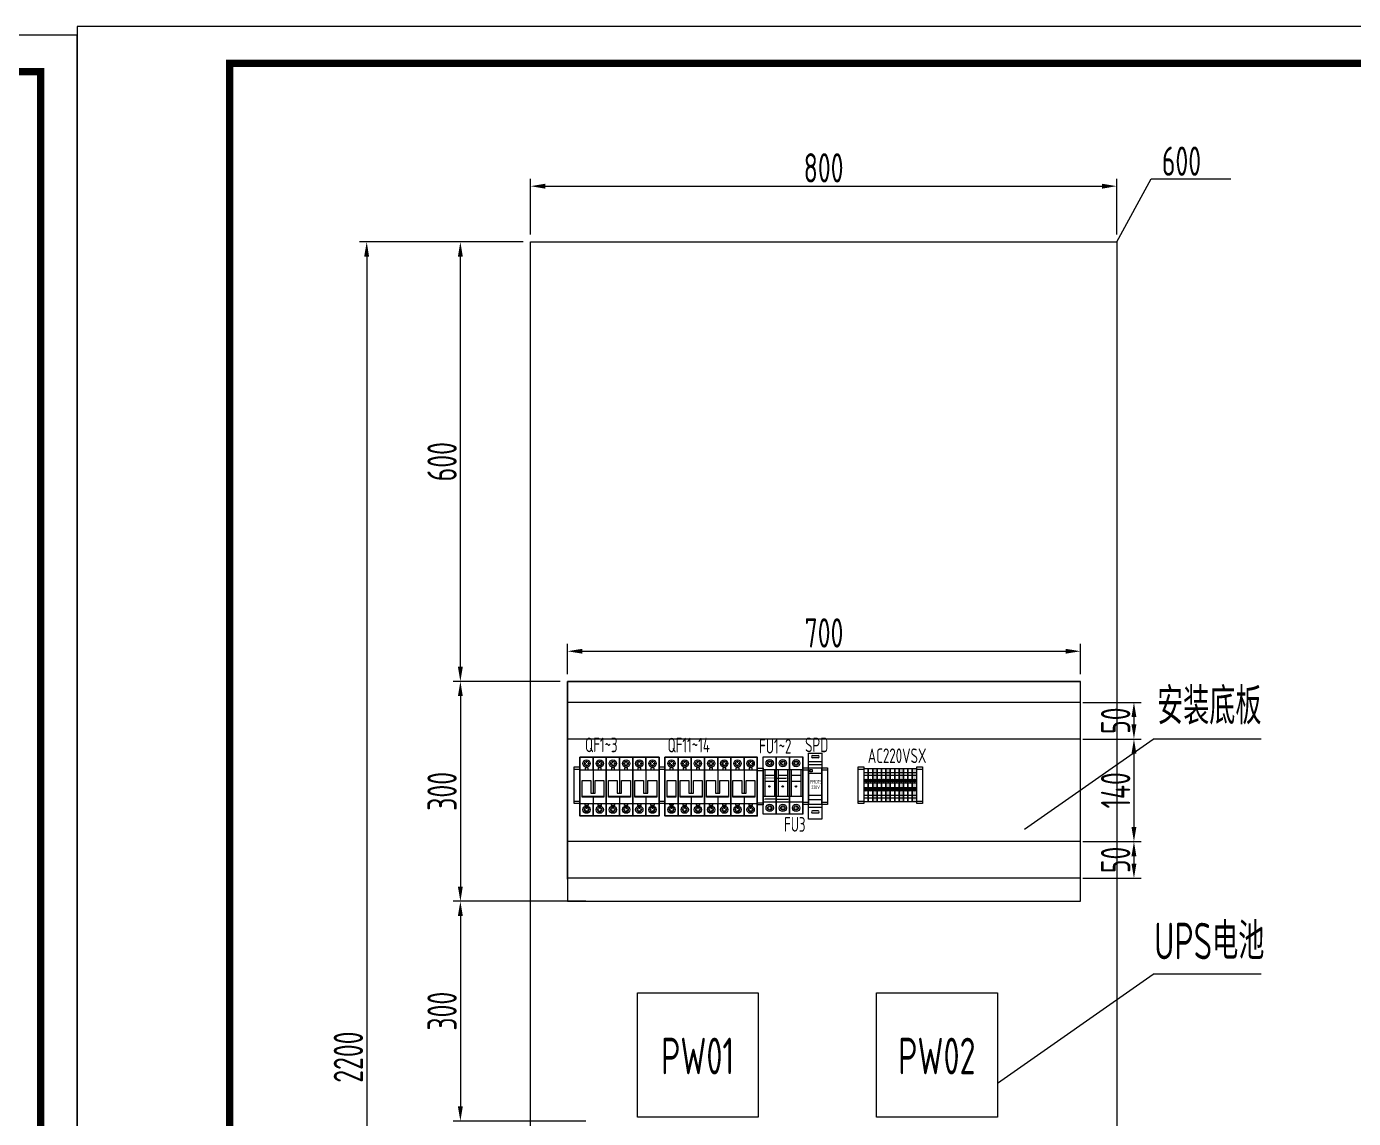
# Model space of a CAD drawing. Header units: millimetres. Extents: x 30557 to 235556, y -116603 to -73383.
# Drawn here: x 38804 to 40615, y -100901 to -99411 of the extents above; entities that cross this region are included whole.
import ezdxf
from ezdxf.enums import TextEntityAlignment as Align

# ---------------------------------------------------------------- set-up
doc = ezdxf.new("R2010")
doc.units = ezdxf.units.MM
for name, color, linetype in [('1', 3, 'Continuous'), ('AXIS', 4, 'Continuous'), ('文本层', 2, 'Continuous')]:
    doc.layers.add(name, color=color, linetype=linetype)
doc.layers.add('_0', color=7, linetype='Continuous', lineweight=25)
doc.layers.add('_Drawing', color=7, linetype='Continuous', lineweight=25)
doc.styles.add('supcon', font='sceie.shx', dxfattribs={"width": 0.75, "height": 40, "bigfont": 'sceic.shx'})
doc.dimstyles.new('supcon', dxfattribs={"dimtxt": 20, "dimasz": 20, "dimexe": 10, "dimexo": 10, "dimgap": 5, "dimtad": 1, "dimtoh": 1, "dimdec": 0, "dimzin": 0, "dimdsep": 46, "dimtxsty": 'supcon', "dimcen": 0.09, "dimclrd": 2, "dimclre": 2, "dimclrt": 2, "dimadec": 0, "dimazin": 0, "dimtfac": 1, "dimtdec": 0, "dimtofl": 0, "dimtmove": 0, "dimatfit": 3, "dimfxl": 1, "dimtolj": 1, "dimtzin": 0, "dimarcsym": 0})

# ---------------------------------------------------------------- blocks, each defined once
blk = doc.blocks.new('supcon图框')
at = {"linetype": 'Continuous'}
for p, q in [((6145.7, 4361.7), (1987.7, 4361.7)), ((1987.7, 4361.7), (1987.7, 1421.7)), ((6145.7, 1421.7), (6145.7, 4361.7))]:
    blk.add_line(p, q, dxfattribs=at)
at = {"linetype": 'Continuous', "const_width": 10}
blk.add_lwpolyline([(2195.7, 4311.7), (6095.7, 4311.7), (6095.7, 1471.7), (2195.7, 1471.7)], close=True, dxfattribs=at)
blk = doc.blocks.new('*D287')
at = {"layer": '_Drawing', "color": 2, "linetype": 'Continuous', "lineweight": -2}
for p, q in [((39481.8, -99705.1), (39258.1, -99705.1)), ((39268.1, -99725.1), (39268.1, -101885)), ((39481.8, -101905), (39258.1, -101905))]:
    blk.add_line(p, q, dxfattribs=at)
at = {"layer": '_Drawing', "color": 2}
for points in [[(39271.4, -99725.1), (39264.7, -99725.1), (39268.1, -99705.1)], [(39264.7, -101885), (39271.4, -101885), (39268.1, -101905)]]:
    blk.add_solid(points, dxfattribs=at)
at = {"layer": 'DEFPOINTS', "color": 0}
for p in [(39491.8, -99705.1), (39268.1, -101905), (39491.8, -101905)]:
    blk.add_point(p, dxfattribs=at)
at = {"layer": '_Drawing', "color": 2, "insert": (39243.1, -100817.7), "char_height": 40, "attachment_point": 5, "rotation": 90, "style": 'supcon'}
blk.add_mtext('\\A1;2200', dxfattribs=at)
blk = doc.blocks.new('*D288')
at = {"layer": '_Drawing', "color": 2, "linetype": 'Continuous', "lineweight": -2}
for p, q in [((39491.8, -99695.1), (39491.8, -99619.1)), ((39511.8, -99629.1), (40271.8, -99629.1)), ((40291.8, -99695.1), (40291.8, -99619.1))]:
    blk.add_line(p, q, dxfattribs=at)
at = {"layer": '_Drawing', "color": 2}
for points in [[(39511.8, -99625.8), (39511.8, -99632.5), (39491.8, -99629.1)], [(40271.8, -99632.5), (40271.8, -99625.8), (40291.8, -99629.1)]]:
    blk.add_solid(points, dxfattribs=at)
at = {"layer": 'DEFPOINTS', "color": 0}
for p in [(40291.8, -99629.1), (39491.8, -99705.1), (40291.8, -99705.1)]:
    blk.add_point(p, dxfattribs=at)
at = {"layer": '_Drawing', "color": 2, "insert": (39891.8, -99604.1), "char_height": 40, "attachment_point": 5, "style": 'supcon'}
blk.add_mtext('\\A1;800', dxfattribs=at)
blk = doc.blocks.new('*D292')
at = {"color": 2, "lineweight": -2}
for p, q in [((39481.8, -99705.1), (39386, -99705.1)), ((39396, -100285), (39396, -99725.1)), ((39532.3, -100305), (39386, -100305))]:
    blk.add_line(p, q, dxfattribs=at)
at = {"color": 2}
for points in [[(39399.3, -99725.1), (39392.6, -99725.1), (39396, -99705.1)], [(39392.6, -100285), (39399.3, -100285), (39396, -100305)]]:
    blk.add_solid(points, dxfattribs=at)
at = {"layer": 'DEFPOINTS', "color": 0}
for p in [(39396, -99705.1), (39491.8, -99705.1), (39542.3, -100305)]:
    blk.add_point(p, dxfattribs=at)
at = {"color": 2, "insert": (39371, -100005.1), "char_height": 40, "attachment_point": 5, "rotation": 90, "style": 'supcon'}
blk.add_mtext('\\A1;600', dxfattribs=at)
blk = doc.blocks.new('2P空开')
at = {"ltscale": 100}
for p, q in [((6397.4, 37021.3), (6397.4, 36972.3)), ((6397.4, 37021.3), (6397.4, 36972.3)), ((6397.4, 37021.3), (6397.4, 36972.3)), ((6397.4, 37021.3), (6397.4, 36972.3)), ((6397.4, 37021.3), (6397.4, 36972.3)), ((6415.4, 37021.3), (6415.4, 36941.3)), ((6415.4, 37021.3), (6415.4, 36941.3)), ((6415.4, 37021.3), (6415.4, 36941.3)), ((6415.4, 37021.3), (6415.4, 36941.3)), ((6379.4, 37004.3), (6397.4, 37004.3)), ((6385.4, 37012.8), (6387.2, 37012.8)), ((6388.4, 37013.9), (6388.4, 37015.8)), ((6388.4, 37009.8), (6388.4, 37011.6)), ((6389.5, 37012.8), (6391.4, 37012.8)), ((6397.4, 37004.3), (6415.4, 37004.3)), ((6403.4, 37012.8), (6405.2, 37012.8)), ((6406.4, 37013.9), (6406.4, 37015.8)), ((6406.4, 37009.8), (6406.4, 37011.6)), ((6407.5, 37012.8), (6409.4, 37012.8)), ((6397.4, 36966.9), (6397.4, 36941.3)), ((6397.4, 36966.9), (6397.4, 36941.3)), ((6397.4, 36966.9), (6397.4, 36941.3)), ((6397.4, 36966.9), (6397.4, 36941.3)), ((6397.4, 36966.9), (6397.4, 36941.3)), ((6379.4, 36958.3), (6397.4, 36958.3)), ((6385.4, 36949.8), (6387.2, 36949.8)), ((6388.4, 36958.3), (6393.5, 36958.3)), ((6388.4, 36952.8), (6388.4, 36950.9)), ((6388.4, 36948.6), (6388.4, 36946.8)), ((6389.5, 36949.8), (6391.4, 36949.8)), ((6397.4, 36958.3), (6415.4, 36958.3)), ((6403.4, 36949.8), (6405.2, 36949.8)), ((6406.4, 36958.3), (6411.5, 36958.3)), ((6406.4, 36952.8), (6406.4, 36950.9)), ((6406.4, 36948.6), (6406.4, 36946.8)), ((6407.5, 36949.8), (6409.4, 36949.8))]:
    blk.add_line(p, q, dxfattribs=at)
for p, q in [((6382.2, 36989.4), (6394.2, 36989.4)), ((6382.2, 36966.9), (6382.2, 36989.4)), ((6394.2, 36989.4), (6394.2, 36972.3)), ((6400.2, 36989.4), (6412.2, 36989.4)), ((6400.2, 36972.3), (6400.2, 36989.4)), ((6412.2, 36989.4), (6412.2, 36966.9)), ((6382.2, 36968), (6397.4, 36968)), ((6397.4, 36966.9), (6382.2, 36966.9)), ((6394.2, 36972.3), (6397.4, 36972.3)), ((6397.4, 36972.3), (6400.2, 36972.3)), ((6397.4, 36968), (6412.2, 36968)), ((6412.2, 36966.9), (6397.4, 36966.9))]:
    blk.add_line(p, q)
at = {"lineweight": 30}
for points in [[(6397.4, 36941.3), (6379.4, 36941.3), (6379.4, 37021.3), (6397.4, 37021.3)], [(6397.4, 37021.3), (6415.4, 37021.3), (6415.4, 36941.3), (6397.4, 36941.3)]]:
    blk.add_lwpolyline(points, dxfattribs=at)
at = {"ltscale": 100}
for points in [[(6397.4, 37004.3), (6397.4, 37021.3), (6379.4, 37021.3), (6379.4, 37004.3)], [(6397.4, 37004.3), (6397.4, 37021.3)], [(6397.4, 37021.3), (6397.4, 37004.3)], [(6415.4, 37004.3), (6415.4, 37021.3), (6397.4, 37021.3), (6397.4, 37004.3)], [(6379.4, 36958.3), (6379.4, 36941.3), (6397.4, 36941.3), (6397.4, 36958.3)], [(6397.4, 36958.3), (6397.4, 36941.3)], [(6397.4, 36941.3), (6397.4, 36958.3)], [(6397.4, 36958.3), (6397.4, 36941.3), (6415.4, 36941.3), (6415.4, 36958.3)]]:
    blk.add_lwpolyline(points, dxfattribs=at)
at = {"ltscale": 100, "const_width": 1}
for points in [[(6385.4, 37012.8), (6387.2, 37012.8)], [(6388.4, 37013.9), (6388.4, 37015.8)], [(6388.4, 37009.8), (6388.4, 37011.6)], [(6389.5, 37012.8), (6391.4, 37012.8)], [(6403.4, 37012.8), (6405.2, 37012.8)], [(6406.4, 37013.9), (6406.4, 37015.8)], [(6406.4, 37009.8), (6406.4, 37011.6)], [(6407.5, 37012.8), (6409.4, 37012.8)], [(6385.4, 36949.8), (6387.2, 36949.8)], [(6388.4, 36952.8), (6388.4, 36950.9)], [(6388.4, 36948.6), (6388.4, 36946.8)], [(6389.5, 36949.8), (6391.4, 36949.8)], [(6403.4, 36949.8), (6405.2, 36949.8)], [(6406.4, 36952.8), (6406.4, 36950.9)], [(6406.4, 36948.6), (6406.4, 36946.8)], [(6407.5, 36949.8), (6409.4, 36949.8)]]:
    blk.add_lwpolyline(points, dxfattribs=at)
at = {"ltscale": 100}
for points in [[(6386.3, 37004.3), (6390.5, 37004.3), (6390.5, 37006.8), (6386.3, 37006.8)], [(6404.3, 37004.3), (6408.5, 37004.3), (6408.5, 37006.8), (6404.3, 37006.8)], [(6386.3, 36958.3), (6390.5, 36958.3), (6390.5, 36955.7), (6386.3, 36955.7)], [(6404.3, 36958.3), (6408.5, 36958.3), (6408.5, 36955.7), (6404.3, 36955.7)]]:
    blk.add_lwpolyline(points, close=True, dxfattribs=at)
for centre, radius in [((6388.4, 37012.8), 5), ((6388.4, 37012.8), 3), ((6406.4, 37012.8), 5), ((6406.4, 37012.8), 3), ((6388.4, 36949.8), 5), ((6388.4, 36949.8), 3), ((6406.4, 36949.8), 5), ((6406.4, 36949.8), 3)]:
    blk.add_circle(centre, radius, dxfattribs=at)
at = {"layer": '1'}
for points in [[(6379.4, 37021.3), (6397.4, 37021.3)], [(6397.4, 37021.3), (6415.4, 37021.3)], [(6397.4, 37021.3), (6397.4, 37021.3)]]:
    blk.add_lwpolyline(points, dxfattribs=at)
at = {"layer": '_0'}
for points in [[(6397.4, 36941.3), (6379.4, 36941.3), (6379.4, 37021.3), (6397.4, 37021.3)], [(6397.4, 37021.3), (6415.4, 37021.3), (6415.4, 36941.3), (6397.4, 36941.3)]]:
    blk.add_lwpolyline(points, dxfattribs=at)
at = {"layer": 'AXIS', "linetype": 'ByBlock'}
blk.add_line((6379.4, 37021.3), (6397.4, 37021.3), dxfattribs=at)
blk = doc.blocks.new('1P空开')
at = {"ltscale": 100}
for p, q in [((6471.5, 37008.8), (6473.4, 37008.8)), ((6474.5, 37010), (6474.5, 37011.8)), ((6474.5, 37005.8), (6474.5, 37007.7)), ((6475.7, 37008.8), (6477.5, 37008.8)), ((6483.5, 37017.3), (6483.5, 36954.3)), ((6483.5, 37017.3), (6483.5, 36954.3)), ((6483.5, 37017.3), (6483.5, 36954.3)), ((6483.5, 37017.3), (6483.5, 36954.3)), ((6483.5, 37017.3), (6483.5, 36954.3)), ((6465.5, 37000.3), (6483.5, 37000.3)), ((6465.5, 36954.3), (6483.5, 36954.3)), ((6474.5, 36954.3), (6479.7, 36954.3)), ((6474.5, 36948.8), (6474.5, 36947)), ((6471.5, 36945.8), (6473.4, 36945.8)), ((6474.5, 36944.7), (6474.5, 36942.8)), ((6475.7, 36945.8), (6477.5, 36945.8))]:
    blk.add_line(p, q, dxfattribs=at)
for p, q in [((6468.4, 36985.4), (6480.4, 36985.4)), ((6468.4, 36963), (6468.4, 36985.4)), ((6480.4, 36985.4), (6480.4, 36963)), ((6468.4, 36964.1), (6480.4, 36964.1)), ((6480.4, 36963), (6468.4, 36963))]:
    blk.add_line(p, q)
at = {"lineweight": 30}
blk.add_lwpolyline([(6483.5, 36937.3), (6465.5, 36937.3), (6465.5, 37017.3), (6483.5, 37017.3)], dxfattribs=at)
at = {"ltscale": 100}
for points in [[(6483.5, 37000.3), (6483.5, 37017.3), (6465.5, 37017.3), (6465.5, 37000.3)], [(6483.5, 37000.3), (6483.5, 37017.3)], [(6483.5, 37017.3), (6483.5, 37000.3)], [(6465.5, 36954.3), (6465.5, 36937.3), (6483.5, 36937.3), (6483.5, 36954.3)], [(6483.5, 36954.3), (6483.5, 36937.3)], [(6483.5, 36937.3), (6483.5, 36954.3)]]:
    blk.add_lwpolyline(points, dxfattribs=at)
at = {"ltscale": 100, "const_width": 1}
for points in [[(6471.5, 37008.8), (6473.4, 37008.8)], [(6474.5, 37010), (6474.5, 37011.8)], [(6474.5, 37005.8), (6474.5, 37007.7)], [(6475.7, 37008.8), (6477.5, 37008.8)], [(6474.5, 36948.8), (6474.5, 36947)], [(6471.5, 36945.8), (6473.4, 36945.8)], [(6474.5, 36944.7), (6474.5, 36942.8)], [(6475.7, 36945.8), (6477.5, 36945.8)]]:
    blk.add_lwpolyline(points, dxfattribs=at)
at = {"ltscale": 100}
for points in [[(6472.4, 37000.3), (6476.6, 37000.3), (6476.6, 37002.9), (6472.4, 37002.9)], [(6472.4, 36954.3), (6476.6, 36954.3), (6476.6, 36951.8), (6472.4, 36951.8)]]:
    blk.add_lwpolyline(points, close=True, dxfattribs=at)
for centre, radius in [((6474.5, 37008.8), 5), ((6474.5, 37008.8), 3), ((6474.5, 36945.8), 5), ((6474.5, 36945.8), 3)]:
    blk.add_circle(centre, radius, dxfattribs=at)
at = {"layer": '1'}
for points in [[(6465.5, 37017.3), (6483.5, 37017.3)], [(6483.5, 37017.3), (6483.5, 37017.3)]]:
    blk.add_lwpolyline(points, dxfattribs=at)
at = {"layer": '_0'}
blk.add_lwpolyline([(6483.5, 36937.3), (6465.5, 36937.3), (6465.5, 37017.3), (6483.5, 37017.3)], dxfattribs=at)
at = {"layer": 'AXIS', "linetype": 'ByBlock'}
blk.add_line((6465.5, 37017.3), (6483.5, 37017.3), dxfattribs=at)
blk = doc.blocks.new('固定块')
for p, q in [((516096.3, 339845.1), (516104.3, 339845.1)), ((516096.3, 339795.1), (516096.3, 339845.1)), ((516096.3, 339842.1), (516104.3, 339842.1)), ((516104.3, 339845.1), (516104.3, 339795.1)), ((516096.3, 339798.1), (516104.3, 339798.1)), ((516104.3, 339795.1), (516096.3, 339795.1))]:
    blk.add_line(p, q)
blk = doc.blocks.new('SAKDU2.5')
at = {"color": 253}
for p, q in [((516132.1, 339835.7), (516138.1, 339835.7)), ((516132.1, 339832.2), (516138.1, 339832.2)), ((516132.1, 339821.4), (516138.1, 339821.4)), ((516133.4, 339824.8), (516136.8, 339824.8)), ((516133.4, 339824.5), (516136.8, 339824.5)), ((516132.1, 339815.4), (516138.1, 339815.4)), ((516132.1, 339804.7), (516138.1, 339804.7)), ((516132.1, 339801.2), (516138.1, 339801.2)), ((516133.4, 339812.3), (516136.8, 339812.3)), ((516133.4, 339812), (516136.8, 339812))]:
    blk.add_line(p, q, dxfattribs=at)
at = {"color": 253, "lineweight": -3}
blk.add_lwpolyline([(516132.1, 339796.2), (516138.1, 339796.2), (516138.1, 339840.7), (516132.1, 339840.7)], close=True, dxfattribs=at)
at = {"color": 253}
for centre, radius in [((516135.1, 339824.7), 2), ((516135.1, 339824.7), 1.7), ((516135.1, 339812.2), 2), ((516135.1, 339812.2), 1.7)]:
    blk.add_circle(centre, radius, dxfattribs=at)
blk = doc.blocks.new('SAKPE2.5')
h = blk.add_hatch(color=102)
h.dxf.hatch_style = 1
h.paths.add_polyline_path([(516130.2, 339840.7), (516127.2, 339840.7), (516127.2, 339835.7), (516130.2, 339835.7)])
h.paths.add_polyline_path([(516130.2, 339835.7), (516127.2, 339835.7), (516127.2, 339832.2), (516130.2, 339832.2)])
h.paths.add_polyline_path([(516130.2, 339832.2), (516127.2, 339832.2), (516127.2, 339821.4), (516130.2, 339821.4), (516130.2, 339822.7, -0.414214), (516128.2, 339824.7, -0.414214), (516130.2, 339826.7)])
h.paths.add_polyline_path([(516130.2, 339821.4), (516127.2, 339821.4), (516127.2, 339815.4), (516130.2, 339815.4)])
h.paths.add_polyline_path([(516130.2, 339814.2), (516130.2, 339815.4), (516127.2, 339815.4), (516127.2, 339804.7), (516130.2, 339804.7), (516130.2, 339810.2, -0.414214), (516128.2, 339812.2, -0.414214)])
h.paths.add_polyline_path([(516130.2, 339804.7), (516127.2, 339804.7), (516127.2, 339801.2), (516130.2, 339801.2)])
h.paths.add_polyline_path([(516130.2, 339801.2), (516127.2, 339801.2), (516127.2, 339796.2), (516130.2, 339796.2)])
h = blk.add_hatch(color=2)
h.dxf.hatch_style = 1
h.paths.add_polyline_path([(516133.2, 339840.7), (516130.2, 339840.7), (516130.2, 339835.7), (516133.2, 339835.7)])
h.paths.add_polyline_path([(516133.2, 339835.7), (516130.2, 339835.7), (516130.2, 339832.2), (516133.2, 339832.2)])
h.paths.add_polyline_path([(516133.2, 339832.2), (516130.2, 339832.2), (516130.2, 339826.7, -0.414214), (516132.2, 339824.7, -0.414214), (516130.2, 339822.7), (516130.2, 339821.4), (516133.2, 339821.4)])
h.paths.add_polyline_path([(516133.2, 339821.4), (516130.2, 339821.4), (516130.2, 339815.4), (516133.2, 339815.4)])
h.paths.add_polyline_path([(516133.2, 339815.4), (516130.2, 339815.4), (516130.2, 339814.2, -0.414214), (516132.2, 339812.2, -0.414214), (516130.2, 339810.2), (516130.2, 339804.7), (516133.2, 339804.7)])
h.paths.add_polyline_path([(516133.2, 339804.7), (516130.2, 339804.7), (516130.2, 339801.2), (516133.2, 339801.2)])
h.paths.add_polyline_path([(516133.2, 339801.2), (516130.2, 339801.2), (516130.2, 339796.2), (516133.2, 339796.2)])
for p, q in [((516127.2, 339835.7), (516133.2, 339835.7)), ((516127.2, 339832.2), (516133.2, 339832.2)), ((516127.2, 339821.4), (516133.2, 339821.4)), ((516128.6, 339824.8), (516131.9, 339824.8)), ((516128.6, 339824.5), (516131.9, 339824.5)), ((516127.2, 339815.4), (516133.2, 339815.4)), ((516127.2, 339804.7), (516133.2, 339804.7)), ((516127.2, 339801.2), (516133.2, 339801.2)), ((516128.6, 339812.3), (516131.9, 339812.3)), ((516128.6, 339812), (516131.9, 339812))]:
    blk.add_line(p, q)
at = {"lineweight": -3}
blk.add_lwpolyline([(516127.2, 339796.2), (516133.2, 339796.2), (516133.2, 339840.7), (516127.2, 339840.7)], close=True, dxfattribs=at)
for centre, radius in [((516130.2, 339824.7), 2), ((516130.2, 339824.7), 1.7), ((516130.2, 339812.2), 2), ((516130.2, 339812.2), 1.7)]:
    blk.add_circle(centre, radius)
blk = doc.blocks.new('*D296')
at = {"color": 2, "lineweight": -2}
for p, q in [((39532.3, -100305), (39386, -100305)), ((39396, -100325), (39396, -100585)), ((39532.3, -100605), (39386, -100605))]:
    blk.add_line(p, q, dxfattribs=at)
at = {"color": 2}
for points in [[(39399.3, -100325), (39392.6, -100325), (39396, -100305)], [(39392.6, -100585), (39399.3, -100585), (39396, -100605)]]:
    blk.add_solid(points, dxfattribs=at)
at = {"layer": 'DEFPOINTS', "color": 0}
for p in [(39542.3, -100305), (39396, -100605), (39542.3, -100605)]:
    blk.add_point(p, dxfattribs=at)
at = {"color": 2, "insert": (39371, -100455), "char_height": 40, "attachment_point": 5, "rotation": 90, "style": 'supcon'}
blk.add_mtext('\\A1;300', dxfattribs=at)
blk = doc.blocks.new('2P熔断器')
at = {"ltscale": 100}
h = blk.add_hatch(color=1, dxfattribs=at)
edge = h.paths.add_edge_path()
edge.add_arc((118510.7, 57853.7), 0.962, 0, 360)
h = blk.add_hatch(color=1, dxfattribs=at)
edge = h.paths.add_edge_path()
edge.add_arc((118528.7, 57853.7), 0.962, 0, 360)
at = {"lineweight": -3}
for p, q in [((118502, 57893.9), (118520, 57893.9)), ((118502, 57815.9), (118502, 57893.9)), ((118520, 57893.9), (118520, 57815.9)), ((118520, 57893.9), (118538, 57893.9)), ((118520, 57815.9), (118520, 57893.9)), ((118538, 57893.9), (118538, 57815.9)), ((118504.5, 57876.9), (118504.5, 57840.3)), ((118504.5, 57868.9), (118517.5, 57868.9)), ((118517.5, 57876.9), (118517.5, 57840.3)), ((118522.5, 57876.9), (118522.5, 57840.3)), ((118522.5, 57868.9), (118535.5, 57868.9)), ((118535.5, 57876.9), (118535.5, 57840.3)), ((118504.5, 57860.9), (118517.5, 57860.9)), ((118522.5, 57860.9), (118535.5, 57860.9)), ((118520, 57815.9), (118502, 57815.9)), ((118538, 57815.9), (118520, 57815.9))]:
    blk.add_line(p, q, dxfattribs=at)
at = {"ltscale": 100}
for p, q in [((118511, 57886.5), (118511, 57888.4)), ((118529, 57886.5), (118529, 57888.4)), ((118502, 57876.9), (118520, 57876.9)), ((118508, 57885.4), (118509.9, 57885.4)), ((118511, 57882.4), (118511, 57884.2)), ((118512.2, 57885.4), (118514, 57885.4)), ((118520, 57876.9), (118538, 57876.9)), ((118526, 57885.4), (118527.9, 57885.4)), ((118529, 57882.4), (118529, 57884.2)), ((118530.2, 57885.4), (118532, 57885.4)), ((118502, 57853.4), (118502, 57863.2)), ((118502, 57838.3), (118502, 57849.8)), ((118520, 57865.2), (118533.7, 57865.2)), ((118538, 57865.2), (118538.1, 57865.2)), ((118538, 57850.8), (118538, 57839.3)), ((118502, 57840.3), (118520, 57840.3)), ((118502, 57832.9), (118520, 57832.9)), ((118519.4, 57836.3), (118504.5, 57836.3)), ((118520, 57840.3), (118538, 57840.3)), ((118520, 57836.3), (118536.1, 57836.3)), ((118520, 57832.9), (118538, 57832.9)), ((118508, 57824.4), (118509.9, 57824.4)), ((118511, 57827.4), (118511, 57825.5)), ((118511, 57823.2), (118511, 57821.4)), ((118512.2, 57824.4), (118514, 57824.4)), ((118526, 57824.4), (118527.9, 57824.4)), ((118529, 57827.4), (118529, 57825.5)), ((118529, 57823.2), (118529, 57821.4)), ((118530.2, 57824.4), (118532, 57824.4))]:
    blk.add_line(p, q, dxfattribs=at)
at = {"ltscale": 100, "const_width": 1}
for points in [[(118508, 57885.4), (118509.9, 57885.4)], [(118511, 57886.5), (118511, 57888.4)], [(118512.2, 57885.4), (118514, 57885.4)], [(118526, 57885.4), (118527.9, 57885.4)], [(118529, 57886.5), (118529, 57888.4)], [(118530.2, 57885.4), (118532, 57885.4)], [(118511, 57882.4), (118511, 57884.2)], [(118529, 57882.4), (118529, 57884.2)], [(118508, 57824.4), (118509.9, 57824.4)], [(118511, 57827.4), (118511, 57825.5)], [(118511, 57823.2), (118511, 57821.4)], [(118512.2, 57824.4), (118514, 57824.4)], [(118526, 57824.4), (118527.9, 57824.4)], [(118529, 57827.4), (118529, 57825.5)], [(118529, 57823.2), (118529, 57821.4)], [(118530.2, 57824.4), (118532, 57824.4)]]:
    blk.add_lwpolyline(points, dxfattribs=at)
at = {"ltscale": 100, "const_width": 0.5}
for points in [[(118515.5, 57865.2), (118504.3, 57865.2, 0.414334), (118502.3, 57863.2), (118502.3, 57838.3, 0.414164), (118504.3, 57836.3), (118520, 57836.3)], [(118515.5, 57865.2), (118535.7, 57865.2, -0.414214), (118537.7, 57863.2), (118537.7, 57843)], [(118520, 57836.3), (118535.7, 57836.3, 0.414214), (118537.7, 57838.3), (118537.7, 57843)]]:
    blk.add_lwpolyline(points, format="xyb", dxfattribs=at)
at = {"ltscale": 100}
for centre, radius in [((118511, 57885.4), 5), ((118511, 57885.4), 3), ((118529, 57885.4), 5), ((118529, 57885.4), 3), ((118511, 57824.4), 5), ((118511, 57824.4), 3), ((118529, 57824.4), 5), ((118529, 57824.4), 3)]:
    blk.add_circle(centre, radius, dxfattribs=at)
at = {"color": 1, "ltscale": 100}
for centre in [(118510.7, 57853.7), (118528.7, 57853.7)]:
    blk.add_circle(centre, 0.962, dxfattribs=at)
blk = doc.blocks.new('PMD15-220')
for p, q in [((0, -11.6), (18, -11.6)), ((0, -15.4), (18, -15.4)), ((0, -69.8), (18, -69.8)), ((0, -73.6), (18, -73.6))]:
    blk.add_line(p, q)
for points in [[(0, 0), (18, 0), (18, -90), (0, -90)], [(0, -20), (18, -20), (18, -63.7), (0, -63.7)], [(0, -27.4), (18, -27.4), (18, -57.8), (0, -57.8)], [(2.2, -22.6), (4.8, -22.6), (4.8, -25.7), (2.2, -25.7)]]:
    blk.add_lwpolyline(points, close=True)
for points in [[(5.6, -3.4), (13, -3.4)], [(13, -6.3), (5.6, -6.3)], [(13, -78.9), (5.6, -78.9)], [(5.6, -81.7), (13, -81.7)]]:
    blk.add_lwpolyline(points)
for centre, start, end in [((5.6, -4.9), 90, 270), ((13, -4.9), 270, 90), ((5.6, -80.3), 90, 270), ((13, -80.3), 270, 90)]:
    blk.add_arc(centre, 1.41, start, end)
at = {"layer": '_Drawing', "style": 'supcon', "width": 0.75}
for s, p in [('PMD15', (2.1, -41.6)), ('220V', (3.7, -49.2))]:
    blk.add_text(s, height=5, dxfattribs=at).set_placement(p)
blk = doc.blocks.new('*D297')
at = {"color": 2, "lineweight": -2}
for p, q in [((39567.4, -100605), (39386, -100605)), ((39396, -100625), (39396, -100885)), ((39567.4, -100905), (39386, -100905))]:
    blk.add_line(p, q, dxfattribs=at)
at = {"color": 2}
for points in [[(39399.3, -100625), (39392.6, -100625), (39396, -100605)], [(39392.6, -100885), (39399.3, -100885), (39396, -100905)]]:
    blk.add_solid(points, dxfattribs=at)
at = {"layer": 'DEFPOINTS', "color": 0}
for p in [(39577.4, -100605), (39396, -100905), (39577.4, -100905)]:
    blk.add_point(p, dxfattribs=at)
at = {"color": 2, "insert": (39371, -100755), "char_height": 40, "attachment_point": 5, "rotation": 90, "style": 'supcon'}
blk.add_mtext('\\A1;300', dxfattribs=at)
blk = doc.blocks.new('*D302')
at = {"color": 2, "linetype": 'Continuous', "lineweight": -2}
for p, q in [((40245.4, -100333.6), (40325.4, -100333.6)), ((40315.4, -100353.6), (40315.4, -100363.6)), ((40245.4, -100383.6), (40325.4, -100383.6))]:
    blk.add_line(p, q, dxfattribs=at)
at = {"color": 2}
for points in [[(40318.7, -100353.6), (40312, -100353.6), (40315.4, -100333.6)], [(40312, -100363.6), (40318.7, -100363.6), (40315.4, -100383.6)]]:
    blk.add_solid(points, dxfattribs=at)
at = {"layer": 'DEFPOINTS', "color": 0}
for p in [(40235.4, -100333.6), (40235.4, -100383.6), (40315.4, -100383.6)]:
    blk.add_point(p, dxfattribs=at)
at = {"color": 2, "insert": (40290.4, -100358.6), "char_height": 40, "attachment_point": 5, "rotation": 90, "style": 'supcon'}
blk.add_mtext('\\A1;50', dxfattribs=at)
blk = doc.blocks.new('*D303')
at = {"color": 2, "linetype": 'Continuous', "lineweight": -2}
for p, q in [((40245.4, -100523.6), (40325.4, -100523.6)), ((40315.4, -100543.6), (40315.4, -100553.6)), ((40245.4, -100573.6), (40325.4, -100573.6))]:
    blk.add_line(p, q, dxfattribs=at)
at = {"color": 2}
for points in [[(40318.7, -100543.6), (40312, -100543.6), (40315.4, -100523.6)], [(40312, -100553.6), (40318.7, -100553.6), (40315.4, -100573.6)]]:
    blk.add_solid(points, dxfattribs=at)
at = {"layer": 'DEFPOINTS', "color": 0}
for p in [(40235.4, -100523.6), (40235.4, -100573.6), (40315.4, -100573.6)]:
    blk.add_point(p, dxfattribs=at)
at = {"color": 2, "insert": (40290.4, -100548.6), "char_height": 40, "attachment_point": 5, "rotation": 90, "style": 'supcon'}
blk.add_mtext('\\A1;50', dxfattribs=at)
blk = doc.blocks.new('*D304')
at = {"color": 2, "linetype": 'Continuous', "lineweight": -2}
for p, q in [((40245.4, -100383.7), (40325.4, -100383.7)), ((40315.4, -100403.7), (40315.4, -100503.6)), ((40245.4, -100523.6), (40325.4, -100523.6))]:
    blk.add_line(p, q, dxfattribs=at)
at = {"color": 2}
for points in [[(40318.7, -100403.7), (40312, -100403.7), (40315.4, -100383.7)], [(40312, -100503.6), (40318.7, -100503.6), (40315.4, -100523.6)]]:
    blk.add_solid(points, dxfattribs=at)
at = {"layer": 'DEFPOINTS', "color": 0}
for p in [(40235.4, -100383.7), (40235.4, -100523.6), (40315.4, -100523.6)]:
    blk.add_point(p, dxfattribs=at)
at = {"color": 2, "insert": (40290.4, -100453.6), "char_height": 40, "attachment_point": 5, "rotation": 90, "style": 'supcon'}
blk.add_mtext('\\A1;140', dxfattribs=at)
blk = doc.blocks.new('*D305')
at = {"color": 2, "lineweight": -2}
for p, q in [((39542.3, -100295), (39542.3, -100253.8)), ((39562.3, -100263.8), (40222.3, -100263.8)), ((40242.3, -100295), (40242.3, -100253.8))]:
    blk.add_line(p, q, dxfattribs=at)
at = {"color": 2}
for points in [[(39562.3, -100260.5), (39562.3, -100267.1), (39542.3, -100263.8)], [(40222.3, -100267.1), (40222.3, -100260.5), (40242.3, -100263.8)]]:
    blk.add_solid(points, dxfattribs=at)
at = {"layer": 'DEFPOINTS', "color": 0}
for p in [(40242.3, -100263.8), (39542.3, -100305), (40242.3, -100305)]:
    blk.add_point(p, dxfattribs=at)
at = {"color": 2, "insert": (39892.3, -100238.8), "char_height": 40, "attachment_point": 5, "style": 'supcon'}
blk.add_mtext('\\A1;700', dxfattribs=at)

msp = doc.modelspace()

# ---------------------------------------------------------------- hatches: boundary and pattern name
at = {"ltscale": 100}
h = msp.add_hatch(color=1, dxfattribs=at)
edge = h.paths.add_edge_path()
edge.add_arc((39853.9, -100448.3), 0.962, 0, 360)

# ---------------------------------------------------------------- linework, layer by layer
at = {"color": 2}
for p, q in [((40291.8, -99705.1), (40338.8, -99619.1)), ((40338.8, -99619.1), (40447.8, -99619.1))]:
    msp.add_line(p, q, dxfattribs=at)
for p, q in [((39891.8, -99705.1), (40291.8, -99705.1)), ((40291.8, -99705.1), (40291.8, -101905.1)), ((39542.3, -100305), (39542.3, -100605)), ((40242.3, -100605), (40242.3, -100305)), ((40242.3, -100333.6), (39542.3, -100333.6)), ((40166.1, -100506.8), (40341.5, -100383.8)), ((39542.3, -100605), (40242.3, -100605)), ((40129.2, -100853.3), (40341.5, -100704.6))]:
    msp.add_line(p, q)
at = {"ltscale": 100}
for p, q in [((40242.3, -100305), (39542.3, -100305)), ((40242.3, -100383.6), (39542.3, -100383.6)), ((40489.2, -100383.8), (40341.5, -100383.8)), ((39845.2, -100425.1), (39863.2, -100425.1)), ((39851.2, -100416.6), (39853.1, -100416.6)), ((39854.2, -100415.5), (39854.2, -100413.6)), ((39854.2, -100419.6), (39854.2, -100417.8)), ((39855.4, -100416.6), (39857.2, -100416.6)), ((39845.2, -100448.6), (39845.2, -100438.8)), ((39845.2, -100463.7), (39845.2, -100452.2)), ((39845.2, -100461.7), (39863.2, -100461.7)), ((39845.2, -100469.1), (39863.2, -100469.1)), ((39851.2, -100477.6), (39853.1, -100477.6)), ((39854.2, -100474.6), (39854.2, -100476.5)), ((39854.2, -100478.8), (39854.2, -100480.6)), ((39855.4, -100477.6), (39857.2, -100477.6)), ((40242.3, -100523.6), (39542.3, -100523.6)), ((40242.3, -100573.6), (39542.3, -100573.6)), ((40489.2, -100704.6), (40341.5, -100704.6))]:
    msp.add_line(p, q, dxfattribs=at)
at = {"lineweight": -3}
for p, q in [((39845.2, -100408.1), (39863.2, -100408.1)), ((39845.2, -100486.1), (39845.2, -100408.1)), ((39863.2, -100408.1), (39863.2, -100486.1)), ((39863.2, -100486.1), (39863.2, -100408.1)), ((39847.7, -100425.1), (39847.7, -100461.7)), ((39860.7, -100425.1), (39860.7, -100461.7)), ((39847.7, -100433.1), (39860.7, -100433.1)), ((39847.7, -100441.1), (39860.7, -100441.1)), ((39863.2, -100486.1), (39845.2, -100486.1))]:
    msp.add_line(p, q, dxfattribs=at)
at = {"ltscale": 100, "const_width": 1}
for points in [[(39851.2, -100416.6), (39853.1, -100416.6)], [(39854.2, -100415.5), (39854.2, -100413.6)], [(39854.2, -100419.6), (39854.2, -100417.8)], [(39855.4, -100416.6), (39857.2, -100416.6)], [(39851.2, -100477.6), (39853.1, -100477.6)], [(39854.2, -100474.6), (39854.2, -100476.5)], [(39854.2, -100478.8), (39854.2, -100480.6)], [(39855.4, -100477.6), (39857.2, -100477.6)]]:
    msp.add_lwpolyline(points, dxfattribs=at)
for points in [[(39637.6, -100729.8), (39802.6, -100729.8), (39802.6, -100899.8), (39637.6, -100899.8)], [(39964.2, -100729.8), (40129.2, -100729.8), (40129.2, -100899.8), (39964.2, -100899.8)]]:
    msp.add_lwpolyline(points, close=True)
at = {"ltscale": 100}
for centre, radius in [((39854.2, -100416.6), 5), ((39854.2, -100416.6), 3), ((39854.2, -100477.6), 5), ((39854.2, -100477.6), 3)]:
    msp.add_circle(centre, radius, dxfattribs=at)
at = {"color": 1, "ltscale": 100}
msp.add_circle((39853.9, -100448.3), 0.962, dxfattribs=at)
at = {"layer": '_Drawing'}
for p, q in [((39491.8, -99705.1), (40291.8, -99705.1)), ((39491.8, -101905), (39491.8, -99705.1))]:
    msp.add_line(p, q, dxfattribs=at)
at = {"layer": '_Drawing', "color": 1}
for p, q in [((39542.3, -100305), (40242.3, -100305)), ((39542.3, -100575), (39542.3, -100305))]:
    msp.add_line(p, q, dxfattribs=at)

# ---------------------------------------------------------------- block references
for name, p in [('supcon图框', (36885.2, -103773)), ('supcon图框', (32727.2, -103784.5)), ('2P熔断器', (-78692.8, -158302)), ('PMD15-220', (39871.2, -100402.8)), ('固定块', (-476545.1, -440266.7)), ('固定块', (-476429.1, -440266.7)), ('固定块', (-476295.1, -440268.6)), ('固定块', (-476233.1, -440267.9)), ('固定块', (-476207.1, -440267.9)), ('固定块', (-476157.5, -440266.7)), ('SAKDU2.5', (-476185.3, -440265)), ('SAKDU2.5', (-476179.3, -440265)), ('SAKPE2.5', (-476168.4, -440265)), ('SAKDU2.5', (-476167.3, -440265)), ('SAKDU2.5', (-476161.3, -440265)), ('SAKPE2.5', (-476150.4, -440265)), ('SAKDU2.5', (-476149.3, -440265)), ('SAKDU2.5', (-476143.3, -440265)), ('SAKPE2.5', (-476132.4, -440265)), ('SAKDU2.5', (-476131.3, -440265)), ('SAKDU2.5', (-476125.3, -440265)), ('SAKPE2.5', (-476114.4, -440265)), ('固定块', (-476077.5, -440266.7))]:
    msp.add_blockref(name, p)
at = {"layer": '_Drawing', "lineweight": -3}
for name, p in [('2P空开', (33179.8, -137429.8)), ('2P空开', (33179.8, -137429.8)), ('2P空开', (33215.8, -137429.8)), ('2P空开', (33215.8, -137429.8)), ('2P空开', (33251.8, -137429.8)), ('2P空开', (33251.8, -137429.8)), ('1P空开', (33209.7, -137425.8)), ('2P空开', (33313.8, -137429.8)), ('2P空开', (33349.8, -137429.8)), ('2P空开', (33385.8, -137429.8))]:
    msp.add_blockref(name, p, dxfattribs=at)

# ---------------------------------------------------------------- texts
at = {"layer": '1', "color": 3, "style": 'supcon', "width": 0.75}
for s, p in [('FU1~2', (39803.8, -100403.5)), ('SPD', (39866.5, -100401.6)), ('AC220VSX', (39952.1, -100416.4)), ('FU3', (39837.9, -100510.1))]:
    msp.add_text(s, height=20, dxfattribs=at).set_placement(p)
at = {"layer": '_Drawing', "color": 7, "style": 'supcon', "width": 0.75}
for s, p in [('安装底板', (40418.2, -100336.1)), ('UPS电池', (40418.2, -100656.8))]:
    msp.add_text(s, height=50, dxfattribs=at).set_placement(p, align=Align.MIDDLE)
at = {"layer": '_Drawing', "color": 3, "style": 'supcon', "width": 0.75}
for s, p in [('QF1~3', (39566.1, -100401.6)), ('QF11~14', (39678.7, -100401.9))]:
    msp.add_text(s, height=20, dxfattribs=at).set_placement(p)
at = {"layer": '文本层', "color": 2, "style": 'supcon', "width": 0.75}
msp.add_text('600', height=40, dxfattribs=at).set_placement((40353.5, -99615))
at = {"layer": '文本层', "color": 7, "style": 'supcon', "width": 0.75}
for s, p in [('PW01', (39669.9, -100841.2)), ('PW02', (39993.5, -100841.2))]:
    msp.add_text(s, height=50, dxfattribs=at).set_placement(p)

# ---------------------------------------------------------------- dimensions: what is measured, and where the dimension line sits
for base, p1, p2, picture, middle in [((39396, -99705.1), (39542.3, -100305), (39491.8, -99705.1), '*D292', (39371, -100005.1)), ((39396, -100605), (39542.3, -100305), (39542.3, -100605), '*D296', (39371, -100455)), ((39396, -100905), (39577.4, -100605), (39577.4, -100905), '*D297', (39371, -100755))]:
    dim = msp.add_linear_dim(base=base, p1=p1, p2=p2, angle=90, dimstyle='supcon')
    dim.commit()
    dim.dimension.update_dxf_attribs({"geometry": picture, "text_midpoint": middle})
dim = msp.add_linear_dim(base=(40242.3, -100263.8), p1=(39542.3, -100305), p2=(40242.3, -100305), dimstyle='supcon')
dim.commit()
dim.dimension.update_dxf_attribs({"geometry": '*D305', "text_midpoint": (39892.3, -100238.8)})
at = {"linetype": 'Continuous'}
for base, p1, p2, picture, middle in [((40315.4, -100383.6), (40235.4, -100333.6), (40235.4, -100383.6), '*D302', (40315.4, -100358.6)), ((40315.4, -100523.6), (40235.4, -100383.7), (40235.4, -100523.6), '*D304', (40315.4, -100453.6)), ((40315.4, -100573.6), (40235.4, -100523.6), (40235.4, -100573.6), '*D303', (40315.4, -100548.6))]:
    dim = msp.add_linear_dim(base=base, p1=p1, p2=p2, angle=90, dimstyle='supcon', dxfattribs=at)
    dim.commit()
    dim.dimension.update_dxf_attribs({"geometry": picture, "text_midpoint": middle, "dimtype": 160})
at = {"layer": '_Drawing', "linetype": 'Continuous'}
dim = msp.add_linear_dim(base=(40291.8, -99629.1), p1=(39491.8, -99705.1), p2=(40291.8, -99705.1), dimstyle='supcon', dxfattribs=at)
dim.commit()
dim.dimension.update_dxf_attribs({"geometry": '*D288', "text_midpoint": (39891.8, -99604.1)})
dim = msp.add_linear_dim(base=(39268.1, -101905), p1=(39491.8, -99705.1), p2=(39491.8, -101905), angle=90, dimstyle='supcon', dxfattribs=at)
dim.commit()
dim.dimension.update_dxf_attribs({"geometry": '*D287', "text_midpoint": (39268.1, -100817.7), "dimtype": 160})

doc.saveas('drawing.dxf')
